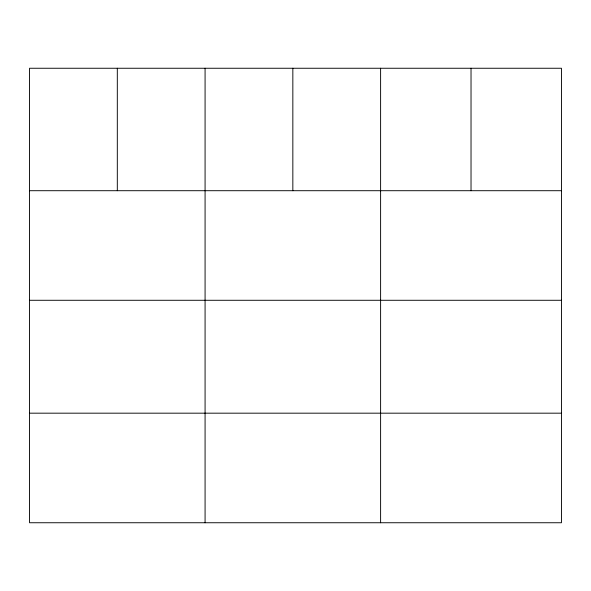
<?xml version="1.0" encoding="UTF-8"?>
<svg xmlns="http://www.w3.org/2000/svg" width="591" height="591" viewBox="0 0 591 591"><rect width="100%" height="100%" fill="white"/><g stroke="black" fill="none" stroke-linecap="round" stroke-linejoin="round"><path stroke-width="0.89" d="M561.45 300.28L561.45 68.253L29.55 68.253L29.55 522.747L561.45 522.747L561.45 300.28L29.55 300.28M29.55 190.708L561.45 190.708M29.55 413.175L561.45 413.175M471.027 68.253L471.027 190.708M380.604 68.253L380.604 522.747M292.84 68.253L292.84 190.708M205.077 68.253L205.077 522.747M117.314 68.253L117.314 190.708"/></g></svg>
